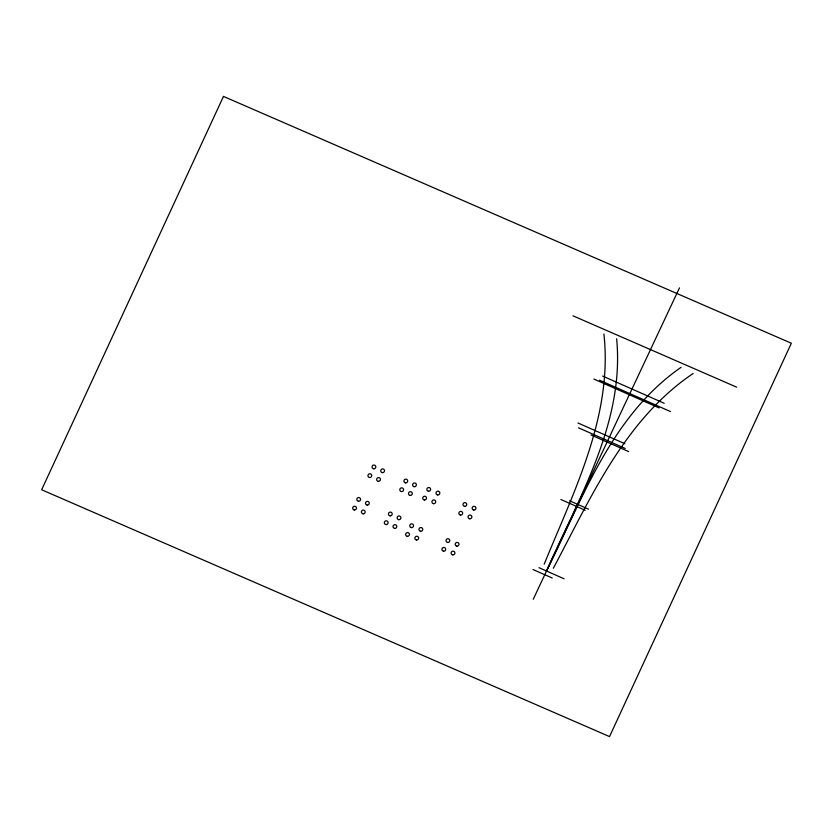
<?xml version="1.0" encoding="UTF-8"?>
<svg xmlns="http://www.w3.org/2000/svg" width="833" height="833" viewBox="0 0 833 833"><rect width="100%" height="100%" fill="white"/><g stroke="black" fill="none" stroke-linecap="round" stroke-linejoin="round"><path stroke-width="1.25" d="M544.178 564.212C574.031 491.001 612.88 415.532 603.915 333.991M533.255 599.25L679.478 287.874M553.341 568.262C590.805 497.853 624.688 419.593 693.202 373.455M681.102 367.301C611.526 415.448 582.715 498.446 546.51 571.021C578.8 497.384 624.698 422.508 616.639 338.812M573 315.822L736.684 387.178M602.603 376.058L664.182 403.266M599.479 380.181L670.398 411.523M593.898 379.077L659.132 407.91M577.998 423.008L624.865 443.718M578.539 427.829L625.198 448.446M590.972 434.93L628.696 451.601M569.564 500.779L588.556 509.182M560.911 499.519L585.193 510.254M538.993 567.7L564.087 578.789M533.026 569.533L552.227 578.019M223.463 96.409L41.65 489.762L609.537 736.591L791.35 343.238L223.463 96.409M401.496 491.574A1.905 1.864 -25.2 0 0 403.432 488.929A1.905 1.864 -25.2 0 0 400.163 488.638A1.905 1.864 -25.2 0 0 401.496 491.574M410.19 495.416A1.905 1.864 -25.2 0 0 412.127 492.772A1.905 1.864 -25.2 0 0 408.857 492.48A1.905 1.864 -25.2 0 0 410.19 495.416M405.588 482.859A1.905 1.864 -25.2 0 0 407.524 480.204A1.905 1.864 -25.2 0 0 404.265 479.923A1.905 1.864 -25.2 0 0 405.588 482.859M414.293 486.701A1.905 1.864 -25.2 0 0 416.219 484.046A1.905 1.864 -25.2 0 0 412.96 483.765A1.905 1.864 -25.2 0 0 414.293 486.701M386.012 524.551A1.905 1.864 -25.2 0 0 387.949 521.895A1.905 1.864 -25.2 0 0 384.679 521.614A1.905 1.864 -25.2 0 0 386.012 524.551M420.592 531.256A1.905 1.864 -25.2 0 0 422.612 528.663A1.905 1.864 -25.2 0 0 419.353 528.278A1.905 1.864 -25.2 0 0 420.592 531.256M411.398 527.581A1.905 1.864 -25.2 0 0 413.418 524.988A1.905 1.864 -25.2 0 0 410.159 524.592A1.905 1.864 -25.2 0 0 411.398 527.581M416.49 539.992A1.905 1.864 -25.2 0 0 418.51 537.4A1.905 1.864 -25.2 0 0 415.25 537.014A1.905 1.864 -25.2 0 0 416.49 539.992M407.295 536.317A1.905 1.864 -25.2 0 0 409.315 533.724A1.905 1.864 -25.2 0 0 406.056 533.328A1.905 1.864 -25.2 0 0 407.295 536.317M443.552 551.186A1.905 1.864 -25.2 0 0 445.572 548.593A1.905 1.864 -25.2 0 0 442.313 548.208A1.905 1.864 -25.2 0 0 443.552 551.186M452.746 554.872A1.905 1.864 -25.2 0 0 454.766 552.279A1.905 1.864 -25.2 0 0 451.507 551.894A1.905 1.864 -25.2 0 0 452.746 554.872M447.654 542.45A1.905 1.864 -25.2 0 0 449.674 539.857A1.905 1.864 -25.2 0 0 446.415 539.472A1.905 1.864 -25.2 0 0 447.654 542.45M456.848 546.136A1.905 1.864 -25.2 0 0 458.868 543.543A1.905 1.864 -25.2 0 0 455.609 543.158A1.905 1.864 -25.2 0 0 456.848 546.136M460.503 515.086A1.905 1.864 -25.2 0 0 462.523 512.493A1.905 1.864 -25.2 0 0 459.264 512.108A1.905 1.864 -25.2 0 0 460.503 515.086M469.697 518.772A1.905 1.864 -25.2 0 0 471.717 516.179A1.905 1.864 -25.2 0 0 468.458 515.783A1.905 1.864 -25.2 0 0 469.697 518.772M464.606 506.349A1.905 1.864 -25.2 0 0 466.626 503.757A1.905 1.864 -25.2 0 0 463.367 503.371A1.905 1.864 -25.2 0 0 464.606 506.349M473.8 510.035A1.905 1.864 -25.2 0 0 475.82 507.443A1.905 1.864 -25.2 0 0 472.561 507.058A1.905 1.864 -25.2 0 0 473.8 510.035M424.361 499.977A1.905 1.864 -25.2 0 0 426.381 497.384A1.905 1.864 -25.2 0 0 423.122 496.999A1.905 1.864 -25.2 0 0 424.361 499.977M433.556 503.663A1.905 1.864 -25.2 0 0 435.576 501.06A1.905 1.864 -25.2 0 0 432.317 500.675A1.905 1.864 -25.2 0 0 433.556 503.663M428.464 491.241A1.905 1.864 -25.2 0 0 430.484 488.648A1.905 1.864 -25.2 0 0 427.225 488.263A1.905 1.864 -25.2 0 0 428.464 491.241M437.658 494.927A1.905 1.864 -25.2 0 0 439.678 492.334A1.905 1.864 -25.2 0 0 436.419 491.939A1.905 1.864 -25.2 0 0 437.658 494.927M394.707 528.393A1.905 1.864 -25.2 0 0 396.643 525.748A1.905 1.864 -25.2 0 0 393.374 525.456A1.905 1.864 -25.2 0 0 394.707 528.393M390.104 515.825A1.905 1.864 -25.2 0 0 392.041 513.18A1.905 1.864 -25.2 0 0 388.772 512.899A1.905 1.864 -25.2 0 0 390.104 515.825M398.799 519.667A1.905 1.864 -25.2 0 0 400.735 517.022A1.905 1.864 -25.2 0 0 397.466 516.741A1.905 1.864 -25.2 0 0 398.799 519.667M369.644 477.496A1.905 1.864 -25.2 0 0 371.57 474.852A1.905 1.864 -25.2 0 0 368.311 474.56A1.905 1.864 -25.2 0 0 369.644 477.496M378.338 481.339A1.905 1.864 -25.2 0 0 380.275 478.694A1.905 1.864 -25.2 0 0 377.005 478.402A1.905 1.864 -25.2 0 0 378.338 481.339M373.736 468.781A1.905 1.864 -25.2 0 0 375.673 466.126A1.905 1.864 -25.2 0 0 372.403 465.845A1.905 1.864 -25.2 0 0 373.736 468.781M382.43 472.623A1.905 1.864 -25.2 0 0 384.367 469.968A1.905 1.864 -25.2 0 0 381.098 469.687A1.905 1.864 -25.2 0 0 382.43 472.623M367.186 505.1A1.905 1.864 -25.2 0 0 369.113 502.445A1.905 1.864 -25.2 0 0 365.854 502.164A1.905 1.864 -25.2 0 0 367.186 505.1M358.482 501.247A1.905 1.864 -25.2 0 0 360.418 498.603A1.905 1.864 -25.2 0 0 357.149 498.321A1.905 1.864 -25.2 0 0 358.482 501.247M363.084 513.815A1.905 1.864 -25.2 0 0 365.021 511.17A1.905 1.864 -25.2 0 0 361.751 510.879A1.905 1.864 -25.2 0 0 363.084 513.815M354.389 509.973A1.905 1.864 -25.2 0 0 356.326 507.328A1.905 1.864 -25.2 0 0 353.057 507.037A1.905 1.864 -25.2 0 0 354.389 509.973"/></g></svg>
